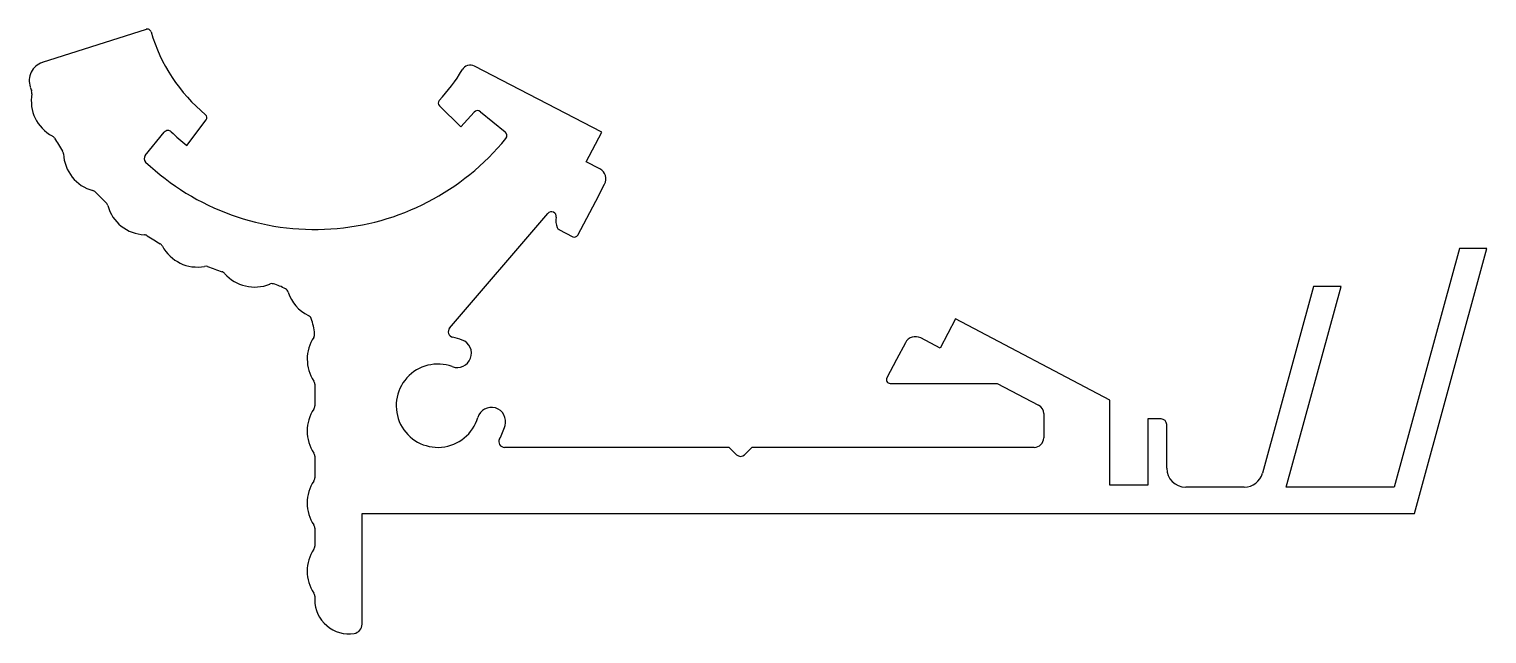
# Model space of a CAD drawing. Extents: x -27.4 to 49.6, y 334.6 to 366.5.
import ezdxf

# ---------------------------------------------------------------- set-up
doc = ezdxf.new("R2010")
doc.units = 0
doc.layers.get('0').update_dxf_attribs({"linetype": 'CONTINUOUS'})

msp = doc.modelspace()

# ---------------------------------------------------------------- linework, layer by layer
for p, q in [((-21.186, 366.524), (-26.674, 364.772)), ((2.877, 361.09), (-3.841, 364.57)), ((-5.701, 362.489), (-4.563, 361.373)), ((-4.563, 361.373), (-3.872, 362.147)), ((-3.527, 362.174), (-2.229, 361.112)), ((-19.046, 360.395), (-18.024, 361.737)), ((-21.238, 359.853), (-20.231, 361.089)), ((2.057, 359.534), (2.877, 361.09)), ((2.776, 359.155), (2.057, 359.534)), ((2.558, 357.454), (3.027, 358.344)), ((1.61, 355.655), (2.558, 357.454)), ((-5.161, 350.747), (0.025, 356.793)), ((0.616, 355.952), (1.34, 355.571)), ((48.173, 354.943), (44.726, 342.343)), ((45.795, 340.943), (49.625, 354.943)), ((49.625, 354.943), (48.173, 354.943)), ((40.473, 352.943), (37.774, 343.079)), ((39.024, 342.343), (41.924, 352.943)), ((41.924, 352.943), (40.473, 352.943)), ((21.565, 351.24), (20.745, 349.685)), ((29.718, 346.943), (21.565, 351.24)), ((18.912, 349.972), (18.443, 349.082)), ((20.745, 349.685), (19.723, 350.223)), ((18.443, 349.082), (17.933, 348.115)), ((-12.282, 347.778), (-12.282, 346.631)), ((18.11, 347.822), (23.762, 347.822)), ((23.762, 347.822), (25.951, 346.668)), ((29.718, 342.443), (29.718, 346.943)), ((26.218, 346.225), (26.218, 344.943)), ((31.718, 345.943), (31.718, 342.443)), ((32.418, 345.943), (31.718, 345.943)), ((32.718, 343.343), (32.718, 345.643)), ((9.605, 344.443), (-2.262, 344.443)), ((9.993, 344.055), (9.605, 344.443)), ((10.805, 344.443), (10.417, 344.055)), ((25.718, 344.443), (10.805, 344.443)), ((-12.282, 343.978), (-12.282, 342.831)), ((31.718, 342.443), (29.718, 342.443)), ((36.81, 342.343), (33.718, 342.343)), ((44.726, 342.343), (39.024, 342.343)), ((-9.782, 340.943), (45.795, 340.943)), ((-9.782, 335.109), (-9.782, 340.943)), ((-12.282, 340.178), (-12.282, 339.231)), ((-12.282, 336.578), (-12.282, 336.393))]:
    msp.add_line(p, q)
at = {"color": 7, "linetype": 'CONTINUOUS'}
msp.add_line((32.718, 340.943), (33.986, 340.943), dxfattribs=at)
for centre, radius, start, end in [((-21.125, 366.334), 0.2, 16.44081, 107.70497), ((-12.282, 368.943), 9.02, 196.44081, 230.21038), ((-26.369, 363.82), 1, 107.70497, 199.98589), ((-12.282, 368.943), 9.02, 316.80265, 329.60224), ((-4.071, 364.126), 0.5, 62.61285, 149.60224), ((-12.282, 368.943), 15.99, 199.98589, 200.73073), ((-25.157, 362.743), 2.1, 169.58361, 241.84496), ((-27.518, 363.177), 0.3, 349.58361, 20.73073), ((-5.561, 362.632), 0.2, 136.80265, 225.55969), ((-18.183, 361.858), 0.2, 322.69688, 50.21038), ((-3.686, 361.98), 0.25, 50.73625, 138.25568), ((-20.037, 360.931), 0.25, 45.93459, 140.81875), ((-12.282, 368.943), 10.9, 225.93459, 231.64552), ((-2.387, 360.919), 0.25, 320.96112, 50.73625), ((-26.29, 360.627), 0.3, 30.69784, 61.84496), ((-12.282, 368.943), 15.99, 210.69784, 213.58787), ((-12.282, 368.943), 12.99, 226.54536, 320.96112), ((-25.852, 359.931), 0.3, 2.44076, 33.58787), ((-23.455, 360.033), 2.1, 182.44076, 254.7021), ((-21.045, 359.695), 0.25, 140.81875, 226.54536), ((2.497, 358.624), 0.6, 332.20838, 62.20838), ((-24.088, 357.718), 0.3, 43.55498, 74.7021), ((-12.282, 368.943), 15.99, 223.55498, 226.44502), ((-23.507, 357.138), 0.3, 15.2979, 46.44502), ((-21.192, 357.771), 2.1, 195.2979, 267.55924), ((0.22, 356.636), 0.25, 350.37211, 141.05355), ((1.452, 356.427), 1, 170.37211, 201.87753), ((0.71, 356.129), 0.2, 201.87753, 242.20838), ((-21.294, 355.373), 0.3, 56.41213, 87.55924), ((-12.282, 368.943), 15.99, 236.41213, 239.30216), ((-20.598, 354.936), 0.3, 28.15504, 59.30216), ((-18.482, 356.068), 2.1, 208.15504, 280.41639), ((1.433, 355.748), 0.2, 242.20838, 332.20838), ((-18.048, 353.708), 0.3, 69.26927, 100.41639), ((-12.282, 368.943), 15.99, 249.26927, 252.1593), ((-17.273, 353.436), 0.3, 41.01219, 72.1593), ((-15.462, 355.011), 2.1, 221.01219, 292.2957), ((-14.552, 352.791), 0.3, 74.29817, 112.2957), ((-15.282, 350.192), 3, 60.94056, 74.29817), ((-13.971, 352.552), 0.3, 17.94663, 60.94056), ((-11.688, 353.291), 2.1, 197.94663, 243.5949), ((-12.755, 351.142), 0.3, 20.60096, 63.5949), ((-15.282, 350.192), 3, 4.78698, 20.60096), ((-12.592, 350.417), 0.3, 326.85164, 4.78698), ((-4.933, 350.552), 0.3, 139.38147, 257.74082), ((-10.582, 349.105), 2.1, 146.85164, 213.55731), ((-4.76, 349.41), 0.75, 249.7284, 69.7284), ((-5.782, 346.643), 3.7, 69.7284, 77.74082), ((19.443, 349.692), 0.6, 62.20838, 152.20838), ((-5.782, 346.643), 2.2, 69.7284, 343.48152), ((18.11, 348.022), 0.2, 152.20838, 270), ((-12.582, 347.778), 0.3, 360, 33.55731), ((-12.582, 346.631), 0.3, 326.44269, 0), ((-2.954, 345.804), 0.75, 343.48152, 163.48152), ((25.718, 346.225), 0.5, 0, 62.20838), ((-10.582, 345.305), 2.1, 146.44269, 213.55731), ((32.418, 345.643), 0.3, 0, 90), ((-5.782, 346.643), 3.7, 331.64065, 343.48152), ((25.718, 344.943), 0.5, 270, 0), ((-2.262, 344.743), 0.3, 151.64065, 270), ((-12.582, 343.978), 0.3, 360, 33.55731), ((10.205, 344.267), 0.3, 225, 315), ((-10.582, 341.505), 2.1, 146.44269, 213.55731), ((-12.582, 342.831), 0.3, 326.44269, 0), ((33.718, 343.343), 1, 180, 270), ((36.81, 343.343), 1, 270, 344.7), ((-12.582, 340.178), 0.3, 360, 33.55731), ((-10.582, 337.905), 2.1, 146.44269, 213.55731), ((-12.582, 339.231), 0.3, 326.44269, 0), ((-12.582, 336.578), 0.3, 360, 33.55731), ((-10.482, 336.393), 1.8, 180, 278.84988), ((-10.282, 335.109), 0.5, 278.84988, 0)]:
    msp.add_arc(centre, radius, start, end)

doc.saveas('drawing.dxf')
